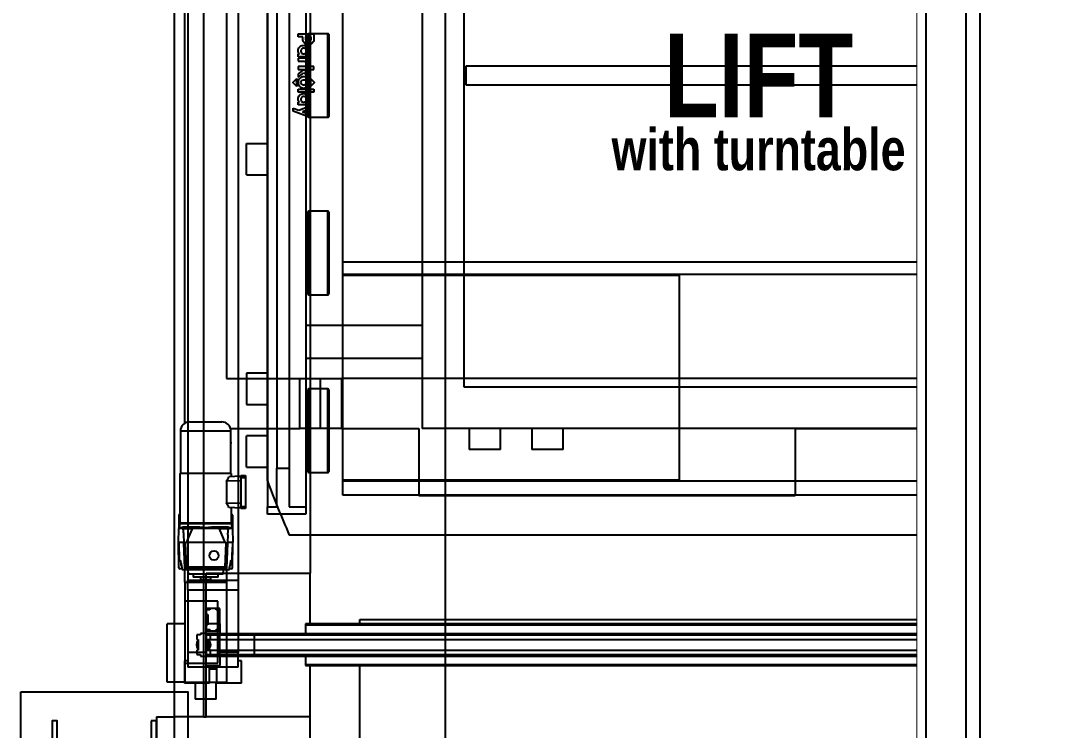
# Model space of a CAD drawing. Header units: millimetres. Extents: x 1221 to 3946, y 1119 to 5234.
# Drawn here: x 1221.2 to 1468.2, y 4024 to 4193.8 of the extents above; entities that cross this region are included whole.
import ezdxf

# ---------------------------------------------------------------- set-up
doc = ezdxf.new("R2010")
doc.units = ezdxf.units.MM
doc.set_wipeout_variables(frame=1)
for name, color, linetype in [('PK24-LABEL', 7, 'Continuous'), ('PK24-LOGO', 7, 'Continuous'), ('PK24E-STRUCT-STEEL', 254, 'Continuous'), ('PKE24E-HIDDEN', 7, 'Continuous')]:
    doc.layers.add(name, color=color, linetype=linetype)
for name, color, linetype, true_color in [('PK24-SYS-ROOM', 8, 'Continuous', 0x808080), ('PK24E-COMP-PALLET', 132, 'Continuous', 0x00b7c8), ('PK24E-SYS-LIFT', 31, 'Continuous', 0xffcc5a), ('PK24E-SYS-SHELF', 31, 'Continuous', 0xffcc5a)]:
    doc.layers.add(name, color=color, linetype=linetype, true_color=true_color)
doc.layers.add('PK24E-TTARROW', color=20, linetype='Continuous', lineweight=20, true_color=0xf54b32)
doc.styles.add('Impact', font='impact.ttf', dxfattribs={"height": 5})
doc.styles.get("Standard").update_dxf_attribs({"font": 'arial.ttf'})

# ---------------------------------------------------------------- blocks, each defined once
blk = doc.blocks.new('ELIFTTT-CHASIS--TOP-COMP-PKE24')
at = {"layer": 'PK24E-SYS-LIFT'}
for p, q in [((-287.25, -83.22), (-287.25, 83.22)), ((-277.25, 72.5), (-277.25, -72.5)), ((-277.25, -72.5), (-259.75, -72.5)), ((-259.75, -84.5), (-259.75, -72.5)), ((-259.75, -72.5), (-254.75, -72.5)), ((-254.75, -84.5), (-254.75, -72.5)), ((-254.75, -72.5), (-249.75, -72.5)), ((-249.75, -72.5), (-249.75, -84.5)), ((-81.39, -72.5), (-249.75, -72.5)), ((-286.1, -82.9), (-278.4, -82.9)), ((-288.3, -85.1), (-288.3, -95.25)), ((-276.2, -85.1), (-288.3, -85.1)), ((-276.28, -84.5), (-259.75, -84.5)), ((-276.2, -87.8), (-276.2, -85.1)), ((-254.75, -84.5), (-259.75, -84.5)), ((-249.75, -84.5), (-254.75, -84.5)), ((-249.75, -84.5), (-231.25, -84.5)), ((-231.25, -84.5), (-231.25, -100.5)), ((-141.25, -84.5), (-68.85, -84.5)), ((-141.25, -84.5), (-141.25, -100.5)), ((-276.2, -88.12), (-276.2, -87.8)), ((-276.2, -95.25), (-276.2, -88.12)), ((-288.4, -95.25), (-288.4, -107.18)), ((-276.1, -95.25), (-288.4, -95.25)), ((-273.85, -95.9), (-276.71, -96.05)), ((-276.1, -96.02), (-276.1, -95.25)), ((-273.85, -96.28), (-273.85, -95.78)), ((-273.85, -95.78), (-272.75, -95.78)), ((-272.75, -96.28), (-273.85, -96.28)), ((-273.85, -96.28), (-273.85, -103.18)), ((-272.75, -95.78), (-272.75, -96.28)), ((-272.75, -96.28), (-272.75, -103.18)), ((-277.3, -97.08), (-277.3, -102.38)), ((-277.3, -97.08), (-277.25, -97.08)), ((-273.85, -97), (-277.25, -97.08)), ((-277.25, -97.01), (-277.25, -97.08)), ((-277.25, -97.08), (-277.25, -102.38)), ((-277.25, -97.08), (-277.25, -97.08)), ((-231.25, -100.5), (-141.25, -100.5)), ((-277.3, -102.38), (-277.25, -102.38)), ((-273.85, -102.45), (-277.25, -102.38)), ((-277.25, -102.38), (-277.25, -102.38)), ((-277.25, -102.45), (-277.25, -102.38)), ((-273.85, -103.56), (-276.71, -103.41)), ((-276.1, -107.18), (-276.1, -103.44)), ((-273.85, -103.18), (-272.75, -103.18)), ((-273.85, -103.68), (-273.85, -103.18)), ((-272.75, -103.68), (-273.85, -103.68)), ((-272.75, -103.18), (-272.75, -103.68)), ((-288.64, -105.25), (-288.69, -108.33)), ((-288.4, -105.05), (-288.44, -105.05)), ((-276.06, -105.05), (-276.1, -105.05)), ((-275.86, -105.25), (-275.81, -108.33)), ((-288.77, -108.41), (-288.83, -111.75)), ((-288.5, -108.14), (-288.77, -108.41)), ((-287.72, -108.41), (-288.77, -108.41)), ((-288.5, -107.35), (-288.5, -108.31)), ((-276, -107.35), (-288.5, -107.35)), ((-282.25, -107.18), (-288.4, -107.18)), ((-287.72, -108.41), (-287.37, -108)), ((-287.69, -108), (-287.37, -108)), ((-285.44, -108.55), (-287.67, -108.55)), ((-287.37, -108), (-285.07, -108)), ((-286.81, -111.75), (-285.44, -108.55)), ((-285.2, -108.41), (-285.44, -108.55)), ((-285.2, -108.41), (-285.07, -108)), ((-279.3, -108.41), (-285.2, -108.41)), ((-285.07, -108), (-283.65, -108)), ((-276.1, -107.18), (-282.25, -107.18)), ((-280.85, -108), (-279.43, -108)), ((-279.3, -108.41), (-279.43, -108)), ((-279.43, -108), (-277.13, -108)), ((-279.06, -108.55), (-279.3, -108.41)), ((-279.06, -108.55), (-277.69, -111.75)), ((-276.83, -108.55), (-279.06, -108.55)), ((-276.78, -108.41), (-277.13, -108)), ((-277.13, -108), (-276.81, -108)), ((-275.73, -108.41), (-276.78, -108.41)), ((-276, -108.31), (-276, -107.35)), ((-275.73, -108.41), (-276, -108.14)), ((-275.67, -111.75), (-275.73, -108.41)), ((-287.53, -109.94), (-287.47, -111.69)), ((-276.97, -109.94), (-277.03, -111.69)), ((-287.46, -111.75), (-288.83, -111.75)), ((-288.64, -117.85), (-288.75, -111.75)), ((-288.71, -111.75), (-288.56, -116.1)), ((-287.47, -111.69), (-287.16, -111.91)), ((-287.46, -111.91), (-287.47, -111.69)), ((-287.24, -117.91), (-287.46, -111.91)), ((-287.09, -111.75), (-287.16, -111.91)), ((-287.16, -111.91), (-286.95, -117.61)), ((-286.81, -111.75), (-287.09, -111.75)), ((-277.69, -111.75), (-286.81, -111.75)), ((-277.41, -111.75), (-277.69, -111.75)), ((-277.55, -117.61), (-277.34, -111.91)), ((-277.41, -111.75), (-277.34, -111.91)), ((-277.03, -111.69), (-277.34, -111.91)), ((-277.04, -111.91), (-277.26, -117.91)), ((-277.04, -111.91), (-277.03, -111.69)), ((-275.67, -111.75), (-277.04, -111.75)), ((-275.94, -116.1), (-275.79, -111.75)), ((-275.86, -117.85), (-275.75, -111.75)), ((-275.96, -115.62), (-275.92, -115.63)), ((-275.88, -114.18), (-275.91, -114.17)), ((-288.32, -116.1), (-288.56, -116.1)), ((-287.89, -118.05), (-288.44, -118.05)), ((-287.22, -118.3), (-287.82, -118.3)), ((-287.25, -121.25), (-287.25, -118.3)), ((-287.24, -117.91), (-286.95, -117.61)), ((-277.26, -117.91), (-287.24, -117.91)), ((-287.24, -117.91), (-287.22, -118.3)), ((-277.28, -118.3), (-287.22, -118.3)), ((-286.95, -117.61), (-277.55, -117.61)), ((-286.53, -118.3), (-286.47, -119.4)), ((-278.03, -119.4), (-277.97, -118.3)), ((-277.55, -117.61), (-277.26, -117.91)), ((-277.28, -118.3), (-277.26, -117.91)), ((-276.68, -118.3), (-277.28, -118.3)), ((-277.25, -118.3), (-277.25, -121.25)), ((-276.06, -118.05), (-276.61, -118.05)), ((-275.94, -116.1), (-276.18, -116.1)), ((-278.03, -119.4), (-286.47, -119.4)), ((-285.25, -119.4), (-285.25, -120.1)), ((-279.25, -120.1), (-285.25, -120.1)), ((-283.5, -120.1), (-283.5, -120.6)), ((-283.5, -120.6), (-283.4, -120.7)), ((-283.5, -120.6), (-281, -120.6)), ((-281.1, -120.7), (-283.4, -120.7)), ((-283.25, -120.7), (-283.25, -121.25)), ((-281.25, -121.25), (-281.25, -120.7)), ((-281.1, -120.7), (-281, -120.6)), ((-281, -120.6), (-281, -120.1)), ((-279.25, -120.1), (-279.25, -119.4)), ((-287.25, -121.25), (-277.25, -121.25)), ((-287.25, -121.25), (-287.25, -125.85)), ((-277.25, -121.25), (-277.25, -145.25)), ((-279.35, -125.85), (-287.25, -125.85)), ((-287.25, -125.85), (-287.25, -140.65)), ((-279.35, -140.65), (-279.35, -125.85)), ((-291.45, -145.25), (-291.45, -131.25)), ((-287.25, -131.25), (-291.45, -131.25)), ((-284.4, -133.88), (-284.4, -134.98)), ((-283.48, -133.88), (-284.4, -133.88)), ((-284.4, -134.98), (-284.02, -134.98)), ((-284.02, -134.98), (-284.02, -137.52)), ((-282.02, -133.55), (-283.48, -133.55)), ((-283.48, -133.55), (-283.48, -133.88)), ((-282.02, -133.88), (-282.02, -133.55)), ((-281.1, -133.88), (-282.02, -133.88)), ((-281.48, -134.98), (-281.1, -134.98)), ((-281.48, -137.52), (-281.48, -134.98)), ((-281.1, -134.98), (-281.1, -133.88)), ((-284.4, -137.52), (-284.4, -138.62)), ((-284.02, -137.52), (-284.4, -137.52)), ((-281.1, -137.52), (-281.48, -137.52)), ((-281.1, -138.62), (-281.1, -137.52)), ((-287.25, -140.65), (-279.35, -140.65)), ((-287.25, -140.65), (-287.25, -145.25)), ((-284.4, -138.62), (-283.48, -138.62)), ((-283.48, -138.62), (-283.48, -138.95)), ((-283.48, -138.95), (-282.02, -138.95)), ((-282.02, -138.62), (-281.1, -138.62)), ((-282.02, -138.95), (-282.02, -138.62)), ((-287.25, -145.25), (-291.45, -145.25)), ((-287.25, -145.25), (-277.25, -145.25)), ((-284.75, -145.25), (-284.75, -149.25)), ((-279.75, -149.25), (-279.75, -145.25)), ((-279.75, -149.25), (-284.75, -149.25))]:
    blk.add_line(p, q, dxfattribs=at)
for centre, radius in [((0, 0), 109), ((-280.25, -114.91), 1.1)]:
    blk.add_circle(centre, radius, dxfattribs=at)
for centre, radius, start, end in [((-286.1, -85.1), 2.2, 90, 180), ((-278.4, -85.1), 2.2, 0, 90), ((-282.25, -93.43), 6.15, 323.5945, 324.3984), ((-282.25, -106.03), 6.15, 35.6016, 36.4055), ((-288.44, -105.25), 0.2, 90, 179), ((-276.06, -105.25), 0.2, 1, 90), ((-288.3, -107.35), 0.2, 120, 180), ((-282.25, -101.91), 6.25, 257.0707, 282.9293), ((-276.2, -107.35), 0.2, 0, 60), ((-288.44, -117.85), 0.2, 181, 270), ((-287.75, -117), 0.45, 155.4253, 227.7547), ((-276.75, -117), 0.45, 312.2453, 24.5747), ((-276.06, -117.85), 0.2, 270, 359), ((-282.75, -136.25), 1.72, 137.63, 222.37), ((-282.75, -136.25), 1.72, 317.63, 42.37)]:
    blk.add_arc(centre, radius, start, end, dxfattribs=at)
for centre, major_axis, ratio, start_param, end_param in [((-282.25, -93.8), (4.43, 4.6), 0.92858, 4.894943, 5.068696), ((-282.25, -105.66), (-4.43, 4.6), 0.92858, 4.356082, 4.529835), ((-259.13, -85.52), (26.34, 26.35), 0.507143, 2.92615, 2.93364), ((-259.93, -27.64), (17.65, 106.42), 0.210212, 2.468706, 2.489106), ((-304.57, -27.64), (-17.65, 106.42), 0.210216, 3.79411, 3.814504), ((-305.37, -85.52), (-26.34, 26.35), 0.507159, 3.349555, 3.357045), ((-258.83, -111.06), (0, 29.91), 0.99939, 1.745058, 1.81444), ((-305.67, -111.06), (0, 29.91), 0.99939, 4.468745, 4.538127)]:
    blk.add_ellipse(centre, major_axis=major_axis, ratio=ratio, start_param=start_param, end_param=end_param, dxfattribs=at)
for points, knots in [([(-276.2, -87.8), (-276.2, -87.8), (-276.2, -87.81), (-276.2, -87.83), (-276.2, -87.87), (-276.2, -87.92), (-276.2, -87.98), (-276.2, -88.03), (-276.2, -88.08), (-276.2, -88.11), (-276.2, -88.12), (-276.2, -88.12), (-276.2, -88.12)], [0, 0, 0, 0, 0.106425, 0.212833, 0.319704, 0.427399, 0.535627, 0.643879, 0.751778, 0.859172, 0.966191, 1, 1, 1, 1]), ([(-288.5, -108.31), (-288.5, -108.31), (-288.5, -108.34), (-288.48, -108.35), (-288.42, -108.36), (-288.34, -108.34), (-288.23, -108.29), (-288.09, -108.23), (-287.92, -108.14), (-287.77, -108.05), (-287.69, -108)], [0, 0, 0, 0, 0.053259, 0.184632, 0.316005, 0.44367, 0.571338, 0.702705, 0.834078, 1, 1, 1, 1]), ([(-276.81, -108), (-276.72, -108.05), (-276.5, -108.18), (-276.29, -108.29), (-276.15, -108.34), (-276.07, -108.36), (-276.03, -108.35), (-276, -108.34), (-276, -108.31), (-276, -108.31)], [0, 0, 0, 0, 0.189659, 0.44506, 0.57653, 0.707999, 0.799497, 0.930008, 1, 1, 1, 1]), ([(-275.92, -114.19), (-275.92, -114.19), (-275.93, -114.2), (-275.94, -114.28), (-275.96, -114.44), (-275.97, -114.66), (-275.99, -114.9), (-275.99, -115.15), (-275.99, -115.36), (-275.98, -115.53), (-275.97, -115.62), (-275.97, -115.62), (-275.96, -115.61)], [0, 0, 0, 0, 0.009511, 0.124894, 0.240611, 0.356456, 0.472081, 0.587302, 0.702221, 0.817124, 0.932235, 1, 1, 1, 1]), ([(-275.89, -114.18), (-275.89, -114.18), (-275.89, -114.16), (-275.89, -114.22), (-275.9, -114.37), (-275.9, -114.62), (-275.9, -114.9), (-275.91, -115.18), (-275.91, -115.43), (-275.92, -115.58), (-275.92, -115.64), (-275.92, -115.63), (-275.92, -115.63)], [0, 0, 0, 0, 0.000422, 0.125216, 0.249969, 0.374831, 0.499914, 0.625089, 0.750116, 0.875001, 0.999834, 1, 1, 1, 1]), ([(-275.92, -115.24), (-275.92, -115.23), (-275.92, -115.15), (-275.91, -114.97), (-275.9, -114.73), (-275.9, -114.53), (-275.9, -114.43), (-275.9, -114.39)], [0, 0, 0, 0, 0.041978, 0.30628, 0.570431, 0.834353, 1, 1, 1, 1]), ([(-275.9, -114.39), (-275.9, -114.33), (-275.9, -114.24), (-275.91, -114.21), (-275.91, -114.2)], [0, 0, 0, 0, 0.571187, 1, 1, 1, 1]), ([(-288.32, -116.1), (-288.31, -116.11), (-288.29, -116.12), (-288.28, -116.18), (-288.27, -116.23), (-288.26, -116.25)], [0, 0, 0, 0, 0.43316, 0.866317, 1, 1, 1, 1]), ([(-287.83, -118.28), (-287.83, -118.28), (-287.83, -118.3), (-287.82, -118.3), (-287.82, -118.3)], [0, 0, 0, 0, 0.485402, 1, 1, 1, 1]), ([(-276.68, -118.3), (-276.68, -118.3), (-276.67, -118.3), (-276.67, -118.28), (-276.67, -118.28)], [0, 0, 0, 0, 0.487803, 1, 1, 1, 1]), ([(-276.24, -116.25), (-276.23, -116.21), (-276.21, -116.14), (-276.19, -116.1), (-276.19, -116.1), (-276.18, -116.1)], [0, 0, 0, 0, 0.432931, 0.865827, 1, 1, 1, 1]), ([(-282.09, -121.25), (-282.11, -121.24), (-282.16, -121.21), (-282.25, -121.2), (-282.34, -121.21), (-282.39, -121.24), (-282.41, -121.25)], [0, 0, 0, 0, 0.230406, 0.49981, 0.78779, 1, 1, 1, 1])]:
    blk.add_open_spline(points, degree=3, knots=knots, dxfattribs=at)
blk = doc.blocks.new('ELIFTTT-TT--TOP-COMP-PKE24')
at = {"layer": 'PK24E-SYS-LIFT'}
for p, q in [((-267.5, 103.22), (-267.5, -103.22)), ((-258.3, 103.22), (-258.3, -103.22)), ((-265.25, 94), (-265.25, -94)), ((-262.25, 94), (-262.25, -94)), ((-230.5, 84.5), (-230.5, -84.5)), ((-220.5, 74.5), (-220.5, -74.5)), ((-87.6, -74.5), (-87.6, 74.5)), ((-253, 10), (-257.6, 10)), ((-257.6, 10), (-257.6, -10)), ((-253, -10), (-253, 10)), ((-257.8, -9.8), (-257.8, 9.8)), ((-252.8, 9.8), (-252.8, -9.8)), ((-257.8, 3), (-258.3, 3)), ((-87.6, 2.25), (-220, 2.25)), ((-220, 2.25), (-220, -2.25)), ((-220, -2.25), (-87.6, -2.25)), ((-258.3, -3), (-257.8, -3)), ((-257.6, -10), (-253, -10)), ((-272.5, -16.25), (-267.5, -16.25)), ((-272.5, -23.75), (-272.5, -16.25)), ((-272.5, -23.75), (-267.5, -23.75)), ((-257.8, -52.3), (-257.8, -32.7)), ((-253, -32.5), (-257.6, -32.5)), ((-257.6, -32.5), (-257.6, -52.5)), ((-253, -52.5), (-253, -32.5)), ((-252.8, -32.7), (-252.8, -52.3)), ((-257.8, -39.5), (-258.3, -39.5)), ((-258.3, -45.5), (-257.8, -45.5)), ((-257.6, -52.5), (-253, -52.5)), ((-258.3, -59.75), (-230.5, -59.75)), ((-230.5, -67.75), (-258.3, -67.75)), ((-267.5, -71.25), (-272.5, -71.25)), ((-272.5, -71.25), (-272.5, -78.75)), ((-257.8, -94.8), (-257.8, -75.2)), ((-253, -75), (-257.6, -75)), ((-257.6, -75), (-257.6, -95)), ((-253, -95), (-253, -75)), ((-252.8, -75.2), (-252.8, -94.8)), ((-220.5, -74.5), (-87.6, -74.5)), ((-272.5, -78.75), (-267.5, -78.75)), ((-257.8, -82), (-258.3, -82)), ((-267.5, -86.25), (-272.5, -86.25)), ((-272.5, -93.75), (-272.5, -86.25)), ((230.5, -84.5), (-230.5, -84.5)), ((-219.25, -84.5), (-219.25, -89.5)), ((-211.75, -89.5), (-211.75, -84.5)), ((-204.25, -84.5), (-204.25, -89.5)), ((-196.75, -89.5), (-196.75, -84.5)), ((-258.3, -88), (-257.8, -88)), ((-211.75, -89.5), (-219.25, -89.5)), ((-196.75, -89.5), (-204.25, -89.5)), ((-272.5, -93.75), (-267.5, -93.75)), ((-265.25, -94), (-262.25, -94)), ((-265.25, -103.22), (-265.25, -94)), ((-262.25, -94), (-262.25, -103.22)), ((-257.6, -95), (-253, -95)), ((-267.5, -103.22), (-265.25, -103.22)), ((-267.5, -105), (-267.5, -103.22)), ((-262.25, -103.22), (-258.3, -103.22)), ((-258.3, -103.22), (-258.3, -105)), ((-258.3, -105), (-267.5, -105))]:
    blk.add_line(p, q, dxfattribs=at)
for centre, radius, start, end in [((0, 0), 109, 143.482, 178.8172), ((-257.6, 9.8), 0.2, 90, 180), ((-253, 9.8), 0.2, 0, 90), ((0, 0), 109, 181.1828, 216.518), ((-257.6, -9.8), 0.2, 180, 270), ((-253, -9.8), 0.2, 270, 0), ((-257.6, -32.7), 0.2, 90, 180), ((-253, -32.7), 0.2, 0, 90), ((-257.6, -52.3), 0.2, 180, 270), ((-253, -52.3), 0.2, 270, 0), ((-257.6, -75.2), 0.2, 90, 180), ((-253, -75.2), 0.2, 0, 90), ((-257.6, -94.8), 0.2, 180, 270), ((-253, -94.8), 0.2, 270, 0)]:
    blk.add_arc(centre, radius, start, end, dxfattribs=at)
blk = doc.blocks.new('LOGO----DECOR-PK24')
at = {"layer": 'PK24-LOGO'}
for p, q in [((-10, 2.13), (-8.71, 2.13)), ((-10, -1.62), (-10, 2.13)), ((-9.29, 1.47), (-9.29, 0.11)), ((-8.76, 1.47), (-9.29, 1.47)), ((-9.29, 0.11), (-8.76, 0.11)), ((-8.61, 1.46), (-8.76, 1.47)), ((-8.76, 0.11), (-8.61, 0.13)), ((-8.71, 2.13), (-8.43, 2.11)), ((-8.48, 1.42), (-8.61, 1.46)), ((-8.61, 0.13), (-8.48, 0.17)), ((-8.36, 1.35), (-8.48, 1.42)), ((-8.48, 0.17), (-8.36, 0.23)), ((-8.43, 2.11), (-8.3, 2.07)), ((-8.26, 1.27), (-8.36, 1.35)), ((-8.36, 0.23), (-8.26, 0.31)), ((-8.3, 2.07), (-8.17, 2.03)), ((-8.19, 1.17), (-8.26, 1.27)), ((-8.26, 0.31), (-8.19, 0.41)), ((-8.13, 1.05), (-8.19, 1.17)), ((-8.19, 0.41), (-8.13, 0.53)), ((-8.17, 2.03), (-7.94, 1.9)), ((-8.09, 0.93), (-8.13, 1.05)), ((-8.13, 0.53), (-8.09, 0.66)), ((-8.08, 0.79), (-8.09, 0.93)), ((-8.09, 0.66), (-8.08, 0.79)), ((-7.94, 1.9), (-7.74, 1.74)), ((-7.74, 1.74), (-7.58, 1.55)), ((-7.58, 0.04), (-7.74, -0.16)), ((-7.58, 1.55), (-7.46, 1.32)), ((-7.46, 0.27), (-7.58, 0.04)), ((-7.46, 1.32), (-7.38, 1.06)), ((-7.38, 0.52), (-7.46, 0.27)), ((-7.38, 1.06), (-7.36, 0.79)), ((-7.36, 0.79), (-7.38, 0.52)), ((-7.19, -0.02), (-7.16, 0.13)), ((-7.16, 0.13), (-7.11, 0.26)), ((-7.11, 0.26), (-6.98, 0.49)), ((-6.98, 0.49), (-6.82, 0.68)), ((-6.82, 0.68), (-6.62, 0.82)), ((-6.62, 0.82), (-6.41, 0.92)), ((-6.42, 0.06), (-6.48, -0.05)), ((-6.33, 0.17), (-6.42, 0.06)), ((-6.41, 0.92), (-6.19, 0.98)), ((-6.23, 0.25), (-6.33, 0.17)), ((-6.11, 0.31), (-6.23, 0.25)), ((-6.19, 0.98), (-5.97, 1)), ((-5.98, 0.35), (-6.11, 0.31)), ((-5.84, 0.36), (-5.98, 0.35)), ((-5.97, 1), (-5.74, 0.98)), ((-5.71, 0.35), (-5.84, 0.36)), ((-5.74, 0.98), (-5.53, 0.92)), ((-5.58, 0.31), (-5.71, 0.35)), ((-5.47, 0.24), (-5.58, 0.31)), ((-5.53, 0.92), (-5.35, 0.82)), ((-5.37, 0.16), (-5.47, 0.24)), ((-5.29, 0.06), (-5.37, 0.16)), ((-5.35, 0.82), (-5.21, 0.7)), ((-5.23, -0.06), (-5.29, 0.06)), ((-5.21, 0.7), (-5.21, 0.95)), ((-5.21, 0.95), (-4.5, 0.95)), ((-4.5, 0.95), (-4.5, -1.62)), ((-3.41, 0.95), (-4.11, 0.95)), ((-4.11, 0.95), (-4.11, -1.62)), ((-3.41, 0.53), (-3.41, 0.95)), ((-3.36, 0.62), (-3.41, 0.53)), ((-3.37, -0.03), (-3.32, 0.06)), ((-3.29, 0.71), (-3.36, 0.62)), ((-3.32, 0.06), (-3.26, 0.13)), ((-3.22, 0.78), (-3.29, 0.71)), ((-3.26, 0.13), (-3.19, 0.19)), ((-3.14, 0.84), (-3.22, 0.78)), ((-3.19, 0.19), (-3.11, 0.23)), ((-3.05, 0.89), (-3.14, 0.84)), ((-3.11, 0.23), (-3.02, 0.26)), ((-2.94, 0.92), (-3.05, 0.89)), ((-3.02, 0.26), (-2.92, 0.27)), ((-2.83, 0.94), (-2.94, 0.92)), ((-2.92, 0.27), (-2.42, 0.27)), ((-2.7, 0.95), (-2.83, 0.94)), ((-2.42, 0.95), (-2.7, 0.95)), ((-2.42, 0.27), (-2.42, 0.95)), ((-1.42, 2.13), (-2.13, 2.13)), ((-2.13, 2.13), (-2.13, -1.62)), ((-1.42, -1.62), (-1.42, 2.13)), ((-0.37, 0.95), (-1.42, -0.33)), ((-0.61, -0.33), (0.44, 0.95)), ((0.44, 0.95), (-0.37, 0.95)), ((0.44, 0.19), (0.36, -0.06)), ((0.56, 0.41), (0.44, 0.19)), ((0.72, 0.61), (0.56, 0.41)), ((0.92, 0.77), (0.72, 0.61)), ((0.77, 1.32), (0.79, 1.37)), ((0.78, 1.26), (0.77, 1.32)), ((0.81, 1.24), (0.78, 1.26)), ((0.79, 1.37), (1.61, 2.19)), ((0.85, 1.23), (0.81, 1.24)), ((0.89, 1.24), (0.85, 1.23)), ((1.07, 1.32), (0.89, 1.24)), ((1.15, 0.9), (0.92, 0.77)), ((1.27, 1.37), (1.07, 1.32)), ((1.07, -0.08), (1.13, 0.03)), ((1.13, 0.03), (1.21, 0.12)), ((1.4, 0.98), (1.15, 0.9)), ((1.21, 0.12), (1.3, 0.2)), ((1.46, 1.41), (1.27, 1.37)), ((1.3, 0.2), (1.41, 0.26)), ((1.67, 1), (1.4, 0.98)), ((1.41, 0.26), (1.54, 0.3)), ((1.67, 1.42), (1.46, 1.41)), ((1.54, 0.3), (1.67, 0.31)), ((1.61, 2.19), (1.67, 2.21)), ((1.67, 2.21), (1.73, 2.19)), ((1.87, 1.41), (1.67, 1.42)), ((1.94, 0.98), (1.67, 1)), ((1.67, 0.31), (1.8, 0.3)), ((1.73, 2.19), (2.54, 1.37)), ((1.8, 0.3), (1.92, 0.26)), ((2.07, 1.37), (1.87, 1.41)), ((1.92, 0.26), (2.03, 0.2)), ((2.19, 0.9), (1.94, 0.98)), ((2.03, 0.2), (2.13, 0.12)), ((2.26, 1.32), (2.07, 1.37)), ((2.13, 0.12), (2.2, 0.03)), ((2.41, 0.77), (2.19, 0.9)), ((2.2, 0.03), (2.26, -0.08)), ((2.45, 1.24), (2.26, 1.32)), ((2.61, 0.61), (2.41, 0.77)), ((2.48, 1.23), (2.45, 1.24)), ((2.52, 1.24), (2.48, 1.23)), ((2.55, 1.26), (2.52, 1.24)), ((2.54, 1.37), (2.57, 1.32)), ((2.57, 1.32), (2.55, 1.26)), ((2.78, 0.41), (2.61, 0.61)), ((2.9, 0.19), (2.78, 0.41)), ((2.98, -0.06), (2.9, 0.19)), ((3.31, 2.13), (4.01, 2.13)), ((3.31, -1.62), (3.31, 2.13)), ((4.01, 2.13), (4.01, -1.62)), ((4.37, -0.02), (4.4, 0.13)), ((4.4, 0.13), (4.45, 0.26)), ((4.45, 0.26), (4.58, 0.49)), ((4.58, 0.49), (4.74, 0.68)), ((4.74, 0.68), (4.93, 0.82)), ((4.93, 0.82), (5.15, 0.92)), ((5.14, 0.06), (5.08, -0.05)), ((5.23, 0.17), (5.14, 0.06)), ((5.15, 0.92), (5.37, 0.98)), ((5.33, 0.25), (5.23, 0.17)), ((5.45, 0.31), (5.33, 0.25)), ((5.37, 0.98), (5.59, 1)), ((5.58, 0.35), (5.45, 0.31)), ((5.72, 0.36), (5.58, 0.35)), ((5.59, 1), (5.82, 0.98)), ((5.85, 0.35), (5.72, 0.36)), ((5.82, 0.98), (6.03, 0.92)), ((5.98, 0.31), (5.85, 0.35)), ((6.09, 0.24), (5.98, 0.31)), ((6.03, 0.92), (6.21, 0.82)), ((6.19, 0.16), (6.09, 0.24)), ((6.27, 0.06), (6.19, 0.16)), ((6.21, 0.82), (6.35, 0.7)), ((6.32, -0.06), (6.27, 0.06)), ((6.35, 0.7), (6.35, 0.95)), ((6.35, 0.95), (7.06, 0.95)), ((7.06, 0.95), (7.06, -1.62)), ((8.33, -1.51), (7.31, 0.95)), ((7.31, 0.95), (8.05, 0.95)), ((8.05, 0.95), (8.68, -0.63)), ((10, 0.95), (8.51, -2.81)), ((8.68, -0.63), (9.27, 0.95)), ((9.27, 0.95), (10, 0.95)), ((-9.29, -1.62), (-10, -1.62)), ((-8.71, -0.55), (-9.29, -0.55)), ((-9.29, -0.55), (-9.29, -1.62)), ((-8.43, -0.52), (-8.71, -0.55)), ((-8.3, -0.49), (-8.43, -0.52)), ((-8.17, -0.44), (-8.3, -0.49)), ((-7.94, -0.32), (-8.17, -0.44)), ((-7.74, -0.16), (-7.94, -0.32)), ((-7.22, -0.33), (-7.21, -0.17)), ((-7.21, -0.5), (-7.22, -0.33)), ((-7.21, -0.17), (-7.19, -0.02)), ((-7.19, -0.65), (-7.21, -0.5)), ((-7.16, -0.79), (-7.19, -0.65)), ((-7.1, -0.92), (-7.16, -0.79)), ((-6.97, -1.15), (-7.1, -0.92)), ((-6.81, -1.34), (-6.97, -1.15)), ((-6.62, -1.48), (-6.81, -1.34)), ((-6.41, -1.59), (-6.62, -1.48)), ((-6.52, -0.18), (-6.53, -0.33)), ((-6.53, -0.33), (-6.52, -0.47)), ((-6.48, -0.05), (-6.52, -0.18)), ((-6.52, -0.47), (-6.48, -0.6)), ((-6.48, -0.6), (-6.42, -0.72)), ((-6.42, -0.72), (-6.33, -0.82)), ((-6.19, -1.65), (-6.41, -1.59)), ((-6.33, -0.82), (-6.23, -0.9)), ((-6.23, -0.9), (-6.11, -0.97)), ((-5.98, -1.67), (-6.19, -1.65)), ((-6.11, -0.97), (-5.98, -1.01)), ((-5.98, -1.01), (-5.84, -1.02)), ((-5.74, -1.65), (-5.98, -1.67)), ((-5.84, -1.02), (-5.71, -1.01)), ((-5.53, -1.57), (-5.74, -1.65)), ((-5.71, -1.01), (-5.58, -0.97)), ((-5.58, -0.97), (-5.47, -0.9)), ((-5.35, -1.47), (-5.53, -1.57)), ((-5.47, -0.9), (-5.37, -0.82)), ((-5.37, -0.82), (-5.29, -0.72)), ((-5.21, -1.33), (-5.35, -1.47)), ((-5.29, -0.72), (-5.23, -0.6)), ((-5.2, -0.19), (-5.23, -0.06)), ((-5.23, -0.6), (-5.2, -0.47)), ((-5.21, -1.62), (-5.21, -1.33)), ((-5.21, -1.33), (-5.21, -1.33)), ((-4.5, -1.62), (-5.21, -1.62)), ((-5.19, -0.33), (-5.2, -0.19)), ((-5.2, -0.47), (-5.19, -0.33)), ((-4.11, -1.62), (-3.41, -1.62)), ((-3.41, -0.21), (-3.4, -0.12)), ((-3.41, -1.62), (-3.41, -0.21)), ((-3.4, -0.12), (-3.37, -0.03)), ((-2.13, -1.62), (-1.42, -1.62)), ((-1.42, -0.33), (-0.37, -1.62)), ((0.44, -1.62), (-0.61, -0.33)), ((-0.37, -1.62), (0.44, -1.62)), ((0.36, -0.06), (0.33, -0.33)), ((0.33, -0.33), (0.36, -0.6)), ((0.36, -0.6), (0.44, -0.85)), ((0.44, -0.85), (0.56, -1.08)), ((0.56, -1.08), (0.72, -1.28)), ((0.72, -1.28), (0.92, -1.44)), ((0.77, -1.98), (0.78, -1.93)), ((0.79, -2.04), (0.77, -1.98)), ((0.78, -1.93), (0.81, -1.9)), ((1.61, -2.85), (0.79, -2.04)), ((0.81, -1.9), (0.85, -1.89)), ((0.85, -1.89), (0.89, -1.9)), ((0.89, -1.9), (1.07, -1.98)), ((0.92, -1.44), (1.15, -1.56)), ((1.02, -0.33), (1.03, -0.2)), ((1.03, -0.46), (1.02, -0.33)), ((1.03, -0.2), (1.07, -0.08)), ((1.07, -0.59), (1.03, -0.46)), ((1.13, -0.7), (1.07, -0.59)), ((1.07, -1.98), (1.27, -2.04)), ((1.21, -0.79), (1.13, -0.7)), ((1.15, -1.56), (1.4, -1.64)), ((1.3, -0.87), (1.21, -0.79)), ((1.27, -2.04), (1.46, -2.07)), ((1.41, -0.93), (1.3, -0.87)), ((1.4, -1.64), (1.67, -1.67)), ((1.54, -0.97), (1.41, -0.93)), ((1.46, -2.07), (1.67, -2.09)), ((1.67, -0.98), (1.54, -0.97)), ((1.8, -0.97), (1.67, -0.98)), ((1.67, -1.67), (1.94, -1.64)), ((1.67, -2.09), (1.87, -2.07)), ((2.54, -2.04), (1.73, -2.85)), ((1.92, -0.93), (1.8, -0.97)), ((1.87, -2.07), (2.07, -2.04)), ((2.03, -0.87), (1.92, -0.93)), ((1.94, -1.64), (2.19, -1.56)), ((2.13, -0.79), (2.03, -0.87)), ((2.07, -2.04), (2.26, -1.98)), ((2.2, -0.7), (2.13, -0.79)), ((2.19, -1.56), (2.41, -1.44)), ((2.26, -0.59), (2.2, -0.7)), ((2.26, -0.08), (2.3, -0.2)), ((2.3, -0.46), (2.26, -0.59)), ((2.26, -1.98), (2.45, -1.9)), ((2.3, -0.2), (2.31, -0.33)), ((2.31, -0.33), (2.3, -0.46)), ((2.41, -1.44), (2.61, -1.28)), ((2.45, -1.9), (2.48, -1.89)), ((2.48, -1.89), (2.52, -1.9)), ((2.52, -1.9), (2.55, -1.93)), ((2.57, -1.98), (2.54, -2.04)), ((2.55, -1.93), (2.57, -1.98)), ((2.61, -1.28), (2.78, -1.08)), ((2.78, -1.08), (2.9, -0.85)), ((2.9, -0.85), (2.98, -0.6)), ((3, -0.33), (2.98, -0.06)), ((2.98, -0.6), (3, -0.33)), ((4.01, -1.62), (3.31, -1.62)), ((4.34, -0.17), (4.37, -0.02)), ((4.34, -0.33), (4.34, -0.17)), ((4.34, -0.5), (4.34, -0.33)), ((4.37, -0.65), (4.34, -0.5)), ((4.4, -0.79), (4.37, -0.65)), ((4.46, -0.92), (4.4, -0.79)), ((4.59, -1.15), (4.46, -0.92)), ((4.75, -1.34), (4.59, -1.15)), ((4.94, -1.48), (4.75, -1.34)), ((5.15, -1.59), (4.94, -1.48)), ((5.04, -0.18), (5.03, -0.33)), ((5.03, -0.33), (5.04, -0.47)), ((5.08, -0.05), (5.04, -0.18)), ((5.04, -0.47), (5.08, -0.6)), ((5.08, -0.6), (5.14, -0.72)), ((5.14, -0.72), (5.23, -0.82)), ((5.37, -1.65), (5.15, -1.59)), ((5.23, -0.82), (5.33, -0.9)), ((5.33, -0.9), (5.45, -0.97)), ((5.58, -1.67), (5.37, -1.65)), ((5.45, -0.97), (5.58, -1.01)), ((5.58, -1.01), (5.72, -1.02)), ((5.81, -1.65), (5.58, -1.67)), ((5.72, -1.02), (5.85, -1.01)), ((6.03, -1.57), (5.81, -1.65)), ((5.85, -1.01), (5.98, -0.97)), ((5.98, -0.97), (6.09, -0.9)), ((6.21, -1.47), (6.03, -1.57)), ((6.09, -0.9), (6.19, -0.82)), ((6.19, -0.82), (6.27, -0.72)), ((6.35, -1.33), (6.21, -1.47)), ((6.27, -0.72), (6.32, -0.6)), ((6.36, -0.19), (6.32, -0.06)), ((6.32, -0.6), (6.36, -0.47)), ((6.35, -1.62), (6.35, -1.33)), ((6.35, -1.33), (6.35, -1.33)), ((7.06, -1.62), (6.35, -1.62)), ((6.37, -0.33), (6.36, -0.19)), ((6.36, -0.47), (6.37, -0.33)), ((7.8, -2.81), (8.33, -1.51)), ((1.67, -2.88), (1.61, -2.85)), ((1.73, -2.85), (1.67, -2.88)), ((8.51, -2.81), (7.8, -2.81))]:
    blk.add_line(p, q, dxfattribs=at)
blk = doc.blocks.new('*U31')
at = {"layer": 'PK24E-COMP-PALLET'}
for p, q in [((262.27, 110), (-262.27, 110)), ((-249.45, -100.42), (-249.45, 100.42)), ((249.45, 100.42), (-249.45, 100.42)), ((-267.5, -96.99), (-267.5, 96.99)), ((249.45, 97.11), (-249.45, 97.11)), ((249.45, -44.65), (-249.45, -44.65)), ((249.45, -47.67), (-249.45, -47.67)), ((-168.92, -47.89), (-249.45, -47.89)), ((-168.92, -96.89), (-168.92, -47.89)), ((-168.92, -96.89), (-249.45, -96.89)), ((249.45, -97.11), (-249.45, -97.11)), ((249.45, -100.42), (-249.45, -100.42)), ((262.27, -110), (-262.27, -110))]:
    blk.add_line(p, q, dxfattribs=at)
blk.add_arc((-7.5, 0), 277.5, 200.4566, 203.3531, dxfattribs=at)
at = {"linetype": 'Continuous', "rotation": 270}
blk.add_blockref('LOGO----DECOR-PK24', (-258.48, 0), dxfattribs=at)
blk = doc.blocks.new('STEEL-HEA260--TOP-STRUCT-PK24')
at = {"layer": 'PK24E-STRUCT-STEEL', "color": 8, "true_color": 0x808080}
blk.add_lwpolyline([(11.25, 13), (11.25, 2.175, -0.4142136), (9.45, 0.375), (-9.45, 0.375, -0.4142136), (-11.25, 2.175), (-11.25, 13), (-12.5, 13), (-12.5, -13), (-11.25, -13), (-11.25, -2.175, -0.4142136), (-9.45, -0.375), (9.45, -0.375, -0.4142136), (11.25, -2.175), (11.25, -13), (12.5, -13), (12.5, 13)], format="xyb", close=True, dxfattribs=at)
at = {"layer": 'PKE24E-HIDDEN'}
blk.add_attdef('COMP_TYPE', (0, 0.375), '', height=2.5, dxfattribs=at)
blk = doc.blocks.new('STEEL-HEA260-WPLATE-TOP-STRUCT-PK24')
at = {"layer": 'PK24E-STRUCT-STEEL', "color": 8, "true_color": 0x808080}
blk.add_lwpolyline([(-20, 20), (20, 20), (20, -20), (-20, -20)], close=True, dxfattribs=at)
blk.add_blockref('STEEL-HEA260--TOP-STRUCT-PK24', (0, 0)).add_auto_attribs({'COMP_TYPE': 'STEEL-HEA260--TOP-STRUCT-PK24'})
blk = doc.blocks.new('ELIFT-COLUMNS--TOP-COMP-PKE24')
blk.add_blockref('STEEL-HEA260-WPLATE-TOP-STRUCT-PK24', (-306.5, -167.5))
blk = doc.blocks.new('TTARROW---TOP-DECOR-PK24')
at = {"layer": 'PK24E-TTARROW'}
for points in [[(0, 90), (0, 80), (-32.49, 89.27), (0, 110), (0, 100, -0.763437), (50.85, -86.11), (61.06, -72.77), (52.06, -73.42, 0.73095)], [(0, -90), (0, -80), (32.49, -89.27), (0, -110), (0, -100, -0.763437), (-50.85, 86.11), (-61.06, 72.77), (-52.06, 73.42, 0.73095)]]:
    blk.add_lwpolyline(points, format="xyb", close=True, dxfattribs=at)
blk = doc.blocks.new('ELIFT-CW--TOP-COMP-PKE24')
at = {"layer": 'PK24E-SYS-LIFT'}
for p, q in [((-12.85, 145.45), (-12.85, 140.1)), ((-6.85, 145.45), (-12.85, 145.45)), ((-6.85, 141.6), (-6.85, 145.45)), ((-5.15, 145.45), (-5.15, 141.6)), ((0.85, 145.45), (-5.15, 145.45)), ((0.85, 140.1), (0.85, 145.45)), ((0, 141.6), (-12, 141.6)), ((-12, 141.6), (-12, 138.15)), ((-5.15, 142.1), (-6.85, 142.1)), ((0, 138.15), (0, 141.6)), ((-12, 140.1), (-12.85, 140.1)), ((-7.65, 137.9), (-7.65, 138.95)), ((-7.65, 138.95), (-4.35, 138.95)), ((-7.65, 138.62), (-6.73, 138.62)), ((-7.65, 137.52), (-7.65, 138.62)), ((-6.73, 138.95), (-5.27, 138.95)), ((-6.73, 138.62), (-6.73, 138.95)), ((-5.27, 138.95), (-5.27, 138.62)), ((-5.27, 138.62), (-4.35, 138.62)), ((-4.35, 138.95), (-4.35, 137.9)), ((-4.35, 138.62), (-4.35, 137.52)), ((0.85, 140.1), (0, 140.1)), ((-12, 123.18), (-12, 138.15)), ((-7.65, 138.15), (-12, 138.15)), ((-7.27, 137.52), (-7.65, 137.52)), ((-7.65, 137.52), (-7.65, 134.98)), ((-7.27, 134.98), (-7.27, 137.52)), ((-4.73, 137.52), (-4.73, 134.98)), ((-4.35, 137.52), (-4.73, 137.52)), ((0, 138.15), (-4.35, 138.15)), ((-4.35, 137.52), (-4.35, 134.98)), ((0, 123.18), (0, 138.15)), ((-7.65, 133.88), (-7.65, 134.98)), ((-7.65, 134.98), (-7.27, 134.98)), ((-7.65, 133.55), (-7.65, 134.6)), ((-6.73, 133.88), (-7.65, 133.88)), ((-4.35, 133.55), (-7.65, 133.55)), ((-6.73, 133.55), (-6.73, 133.88)), ((-5.27, 133.55), (-6.73, 133.55)), ((-5.27, 133.88), (-5.27, 133.55)), ((-4.35, 133.88), (-5.27, 133.88)), ((-4.73, 134.98), (-4.35, 134.98)), ((-4.35, 134.98), (-4.35, 133.88)), ((-4.35, 134.6), (-4.35, 133.55)), ((-7.65, 131.9), (-7.65, 132.95)), ((-7.65, 132.95), (-4.35, 132.95)), ((-7.65, 132.62), (-6.73, 132.62)), ((-7.65, 131.52), (-7.65, 132.62)), ((-7.27, 131.52), (-7.65, 131.52)), ((-7.65, 131.52), (-7.65, 128.98)), ((-7.27, 128.98), (-7.27, 131.52)), ((-6.73, 132.95), (-5.27, 132.95)), ((-6.73, 132.62), (-6.73, 132.95)), ((-5.27, 132.95), (-5.27, 132.62)), ((-5.27, 132.62), (-4.35, 132.62)), ((-4.73, 131.52), (-4.73, 128.98)), ((-4.35, 131.52), (-4.73, 131.52)), ((-4.35, 132.95), (-4.35, 131.9)), ((-4.35, 132.62), (-4.35, 131.52)), ((-4.35, 131.52), (-4.35, 128.98)), ((-7.65, 127.88), (-7.65, 128.98)), ((-7.65, 128.98), (-7.27, 128.98)), ((-7.65, 127.55), (-7.65, 128.6)), ((-4.73, 128.98), (-4.35, 128.98)), ((-4.35, 128.98), (-4.35, 127.88)), ((-4.35, 128.6), (-4.35, 127.55)), ((-6.73, 127.88), (-7.65, 127.88)), ((-4.35, 127.55), (-7.65, 127.55)), ((-6.73, 127.55), (-6.73, 127.88)), ((-5.27, 127.55), (-6.73, 127.55)), ((-5.27, 127.88), (-5.27, 127.55)), ((-4.35, 127.88), (-5.27, 127.88)), ((0, 123.18), (-12, 123.18)), ((-12, 120.81), (-12, 123.18)), ((0, 123.18), (0, 120.81)), ((0, 120.81), (-12, 120.81)), ((-12, 120.81), (-12, -120.81)), ((0, 120.81), (0, -120.81)), ((-12, -120.81), (0, -120.81)), ((-12, -123.18), (-12, -120.81)), ((0, -120.81), (0, -123.18)), ((-12, -123.18), (-12, -138.15)), ((0, -123.18), (-12, -123.18)), ((0, -123.18), (0, -138.15)), ((-7.65, -127.55), (-7.65, -128.6)), ((-4.35, -127.55), (-7.65, -127.55)), ((-7.65, -127.88), (-7.65, -128.98)), ((-6.73, -127.88), (-7.65, -127.88)), ((-6.73, -127.55), (-6.73, -127.88)), ((-5.27, -127.55), (-6.73, -127.55)), ((-5.27, -127.88), (-5.27, -127.55)), ((-4.35, -127.88), (-5.27, -127.88)), ((-4.35, -128.6), (-4.35, -127.55)), ((-4.35, -128.98), (-4.35, -127.88)), ((-7.65, -128.98), (-7.27, -128.98)), ((-7.65, -131.52), (-7.65, -128.98)), ((-7.27, -128.98), (-7.27, -131.52)), ((-4.73, -128.98), (-4.35, -128.98)), ((-4.73, -131.52), (-4.73, -128.98)), ((-4.35, -131.52), (-4.35, -128.98)), ((-7.65, -131.52), (-7.65, -132.62)), ((-7.27, -131.52), (-7.65, -131.52)), ((-7.65, -131.9), (-7.65, -132.95)), ((-7.65, -132.62), (-6.73, -132.62)), ((-7.65, -132.95), (-4.35, -132.95)), ((-6.73, -132.62), (-6.73, -132.95)), ((-6.73, -132.95), (-5.27, -132.95)), ((-5.27, -132.62), (-4.35, -132.62)), ((-5.27, -132.95), (-5.27, -132.62)), ((-4.35, -131.52), (-4.73, -131.52)), ((-4.35, -132.62), (-4.35, -131.52)), ((-4.35, -132.95), (-4.35, -131.9)), ((-7.65, -133.55), (-7.65, -134.6)), ((-4.35, -133.55), (-7.65, -133.55)), ((-7.65, -133.88), (-7.65, -134.98)), ((-6.73, -133.88), (-7.65, -133.88)), ((-7.65, -134.98), (-7.27, -134.98)), ((-7.65, -137.52), (-7.65, -134.98)), ((-7.27, -134.98), (-7.27, -137.52)), ((-6.73, -133.55), (-6.73, -133.88)), ((-5.27, -133.55), (-6.73, -133.55)), ((-5.27, -133.88), (-5.27, -133.55)), ((-4.35, -133.88), (-5.27, -133.88)), ((-4.73, -134.98), (-4.35, -134.98)), ((-4.73, -137.52), (-4.73, -134.98)), ((-4.35, -134.6), (-4.35, -133.55)), ((-4.35, -134.98), (-4.35, -133.88)), ((-4.35, -137.52), (-4.35, -134.98)), ((-7.65, -138.15), (-12, -138.15)), ((-12, -138.15), (-12, -141.6)), ((-7.65, -137.52), (-7.65, -138.62)), ((-7.27, -137.52), (-7.65, -137.52)), ((-7.65, -137.9), (-7.65, -138.95)), ((-4.35, -137.52), (-4.73, -137.52)), ((-4.35, -138.62), (-4.35, -137.52)), ((-4.35, -138.95), (-4.35, -137.9)), ((0, -138.15), (-4.35, -138.15)), ((0, -141.6), (0, -138.15)), ((-12.85, -140.1), (-12.85, -145.45)), ((-12, -140.1), (-12.85, -140.1)), ((-7.65, -138.62), (-6.73, -138.62)), ((-7.65, -138.95), (-4.35, -138.95)), ((-6.73, -138.62), (-6.73, -138.95)), ((-6.73, -138.95), (-5.27, -138.95)), ((-5.27, -138.62), (-4.35, -138.62)), ((-5.27, -138.95), (-5.27, -138.62)), ((0.85, -140.1), (0, -140.1)), ((0.85, -145.45), (0.85, -140.1)), ((0, -141.6), (-12, -141.6)), ((-6.85, -145.45), (-6.85, -141.6)), ((-5.15, -142.1), (-6.85, -142.1)), ((-5.15, -141.6), (-5.15, -145.45)), ((-6.85, -145.45), (-12.85, -145.45)), ((0.85, -145.45), (-5.15, -145.45))]:
    blk.add_line(p, q, dxfattribs=at)
blk = doc.blocks.new('ELIFT-DU--TOP-COMP-PKE24')
at = {"layer": 'PK24E-SYS-LIFT', "linetype": 'Continuous', "lineweight": 25}
for p, q in [((-289.75, 153.5), (-289.75, -153.5)), ((-282.75, 153.5), (-282.75, -153.5)), ((-257.25, 119.1), (-257.25, -119.1)), ((-282.15, -119.1), (-257.25, -119.1)), ((-282.15, -153.5), (-282.15, -119.1)), ((-257.25, -131.25), (-257.25, -119.1)), ((-245.37, -130.25), (266.63, -130.25)), ((-245.37, -131.25), (-245.37, -130.25)), ((-278.75, -131.25), (-282.15, -131.25)), ((-278.75, -133.55), (-278.75, -131.25)), ((279.63, -131.25), (-258.37, -131.25)), ((-258.37, -131.25), (-258.37, -131.55)), ((279.63, -131.55), (-258.37, -131.55)), ((-258.37, -131.55), (-258.37, -133.55)), ((-282.15, -133.55), (-270.56, -133.55)), ((-282.15, -133.88), (-270.56, -133.88)), ((-282.15, -134.98), (-270.56, -134.98)), ((-270.56, -133.88), (-270.56, -133.55)), ((-270.56, -133.55), (294.94, -133.55)), ((-270.56, -133.88), (294.94, -133.88)), ((-270.56, -134.98), (-270.56, -133.88)), ((-270.56, -134.98), (294.94, -134.98)), ((-270.56, -137.52), (-270.56, -134.98)), ((-282.15, -137.52), (-270.56, -137.52)), ((-270.56, -138.62), (-270.56, -137.52)), ((-270.56, -137.52), (294.94, -137.52)), ((-282.15, -138.62), (-270.56, -138.62)), ((-282.15, -138.95), (-270.56, -138.95)), ((-278.75, -141.25), (-278.75, -138.95)), ((-270.56, -138.62), (294.94, -138.62)), ((-270.56, -138.95), (-270.56, -138.62)), ((-270.56, -138.95), (294.94, -138.95)), ((-258.37, -138.95), (-258.37, -140.95)), ((-282.15, -141.25), (-278.75, -141.25)), ((-258.37, -140.95), (-258.37, -141.25)), ((-258.37, -140.95), (279.63, -140.95)), ((-258.37, -141.25), (279.63, -141.25)), ((-257.25, -153.5), (-257.25, -141.25)), ((-245.37, -160), (-245.37, -141.25)), ((-294, -153.5), (-289.75, -153.5)), ((-294, -153.5), (-294, -181.5)), ((-282.75, -153.5), (-289.75, -153.5)), ((-289.75, -153.5), (-289.75, -181.5)), ((-282.75, -153.5), (-282.15, -153.5)), ((-257.25, -153.5), (-282.15, -153.5)), ((-257.25, -160), (-257.25, -153.5))]:
    blk.add_line(p, q, dxfattribs=at)
blk.add_blockref('ELIFT-CW--TOP-COMP-PKE24', (-274.5, 0))
blk = doc.blocks.new('ELIFTTT--WDU-TOP-SYS-PKE24')
for name in ['ELIFT-COLUMNS--TOP-COMP-PKE24', 'ELIFTTT-CHASIS--TOP-COMP-PKE24', 'ELIFTTT-TT--TOP-COMP-PKE24', 'TTARROW---TOP-DECOR-PK24']:
    blk.add_blockref(name, (0, 0))
at = {"layer": 'PK24E-SYS-SHELF'}
blk.add_blockref('*U31', (0, 0), dxfattribs=at)
blk.add_blockref('ELIFT-DU--TOP-COMP-PKE24', (0, 0))
at = {"layer": 'PK24-LABEL', "attachment_point": 5, "style": 'Impact'}
for s, width, gutter_width, heights, insert, char_height in [('LIFT', 46.1333, 12.5, [0], (-150, 0), 20), ('with turntable', 75.903, 0, [30.57], (-150, -17.76), 10)]:
    blk.add_mtext_dynamic_manual_height_columns(s, width=width, gutter_width=gutter_width, heights=heights, dxfattribs=dict(at, insert=insert, char_height=char_height))
blk = doc.blocks.new('ROOM-HAVZA--TOP-SYS-PKE24')
at = {"layer": 'PK24-SYS-ROOM'}
for points in [[(-225, 0), (-225, -252.11), (-225, -349.72), (225, -349.72), (225, -252.11), (225, 0), (225, 252.11), (225, 349.72), (-225, 349.72), (-225, 252.11)], [(-112, 263.62), (-97.37, 269.5), (97.37, 269.5), (112, 263.62), (112, -263.62), (97.37, -269.5), (-97.37, -269.5), (-112, -263.62)]]:
    blk.add_lwpolyline(points, close=True, dxfattribs=at)
blk.add_lwpolyline([(-110, 262.27), (-96.99, 267.5), (96.99, 267.5), (110, 262.27), (110, -262.27), (96.99, -267.5), (-96.99, -267.5), (-110, -262.27), (-110, 262.27)], dxfattribs=at)
blk.add_wipeout([(-112, 263.62), (-97.37, 269.5), (97.37, 269.5), (112, 263.62), (112, -263.62), (97.37, -269.5), (-97.37, -269.5), (-112, -263.62)]).dxf.layer = 'PK24-SYS-ROOM'
at = {"layer": 'PK24-SYS-ROOM', "rotation": 90}
blk.add_blockref('*U31', (0, 0), dxfattribs=at)

msp = doc.modelspace()

# ---------------------------------------------------------------- block references
at = {"color": 1}
msp.add_blockref('ELIFTTT--WDU-TOP-SYS-PKE24', (1547.69, 4180.7), dxfattribs=at)

# ---------------------------------------------------------------- next in the draw order: block references
msp.add_blockref('ROOM-HAVZA--TOP-SYS-PKE24', (1547.69, 4180.7), dxfattribs=at)

doc.saveas('drawing.dxf')
